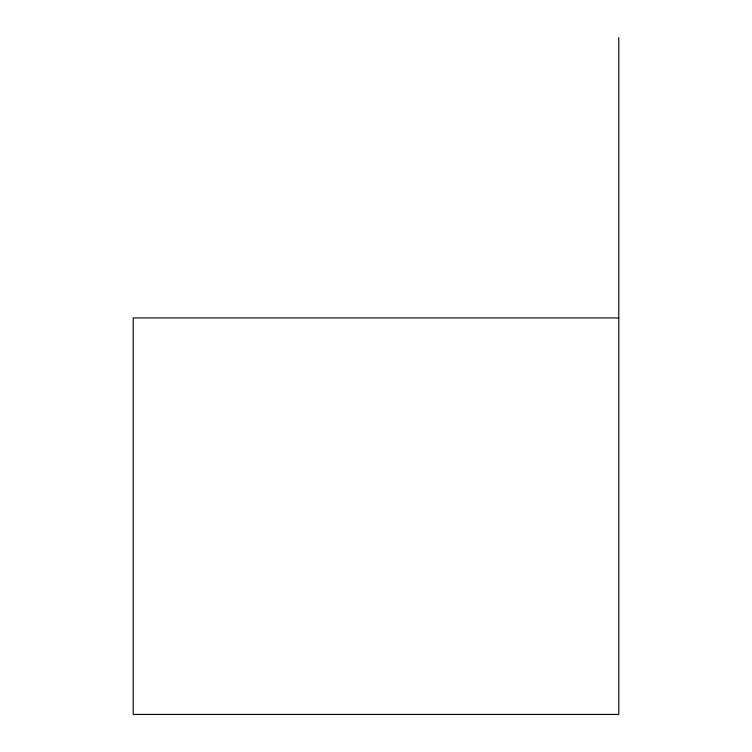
<?xml version="1.0" encoding="UTF-8"?>
<svg xmlns="http://www.w3.org/2000/svg" width="752" height="752" viewBox="0 0 752 752"><rect width="100%" height="100%" fill="white"/><g stroke="black" fill="none" stroke-linecap="round" stroke-linejoin="round"><path stroke-width="1.13" d="M618.783 317.936L133.217 317.936L133.217 714.4L618.783 714.4L618.783 37.6"/></g></svg>
